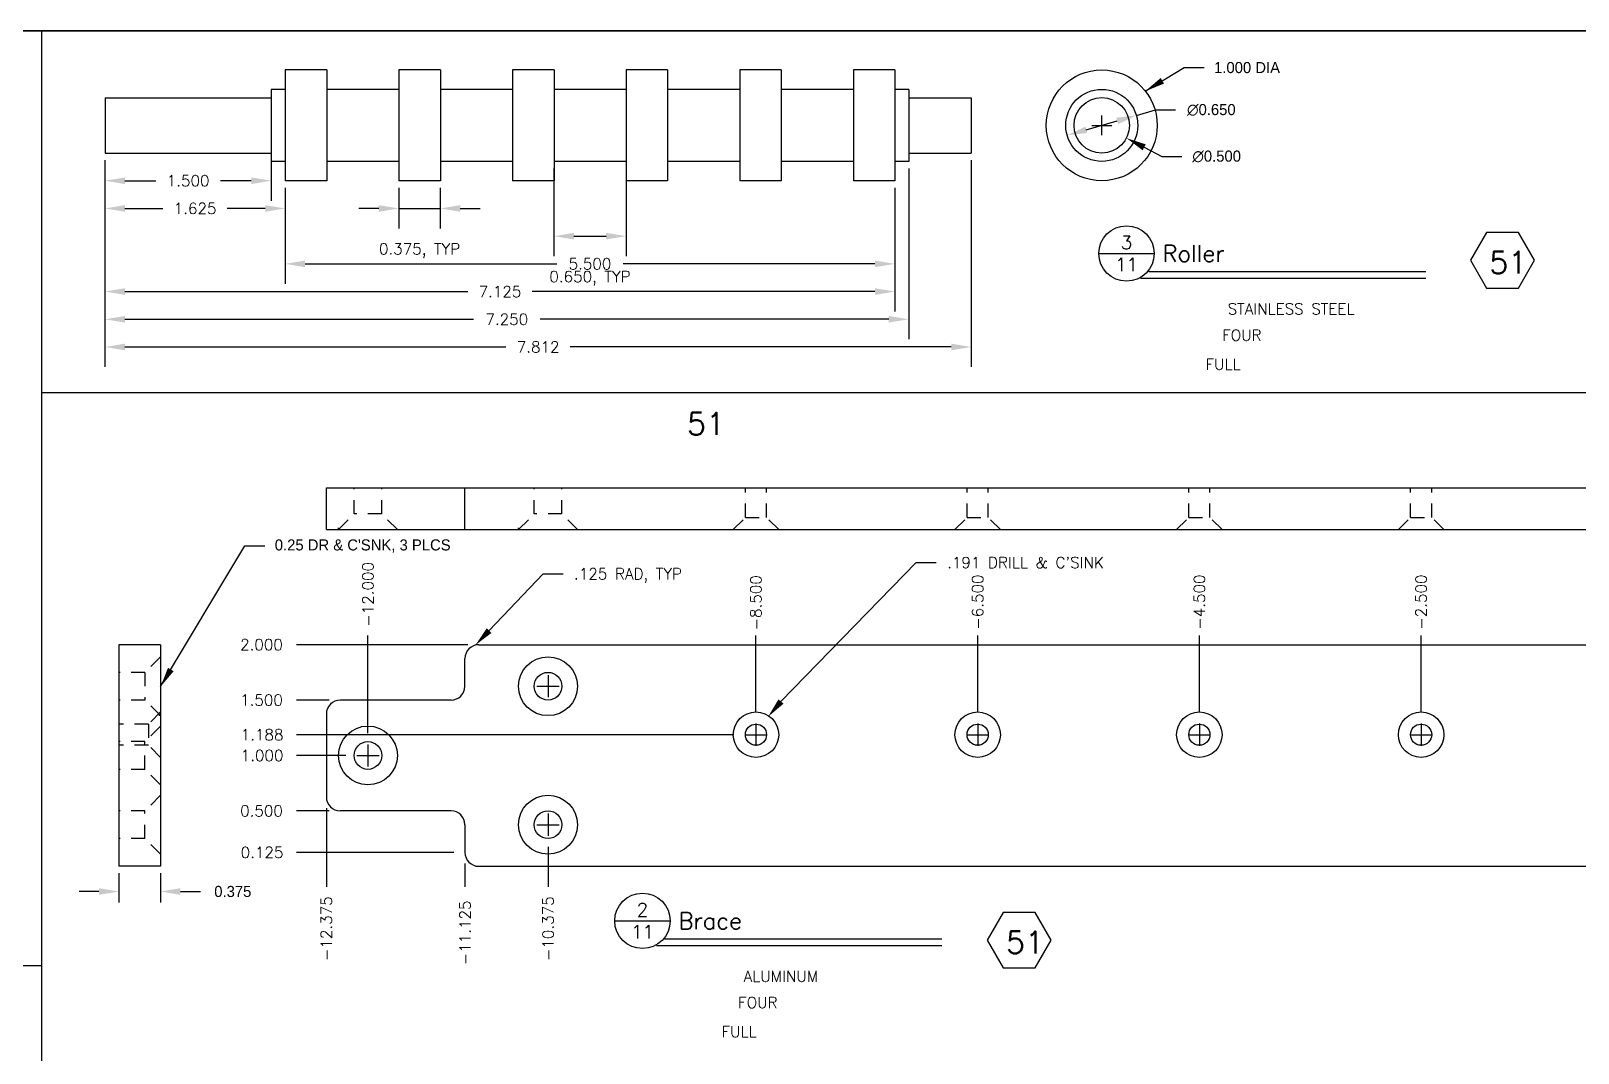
# Model space of a CAD drawing. Header units: inches. Extents: x 0 to 33, y 0 to 21.
# Drawn here: x 7.41 to 21.36, y 11.78 to 21 of the extents above; entities that cross this region are included whole.
import ezdxf
from ezdxf.enums import TextEntityAlignment as Align

# ---------------------------------------------------------------- set-up
doc = ezdxf.new("R2010")
doc.units = ezdxf.units.IN
doc.header["$MEASUREMENT"] = 0
doc.linetypes.add('HIDDEN2', pattern=[0.1875, 0.125, -0.0625])
doc.layers.get('0').update_dxf_attribs({"linetype": 'CONTINUOUS'})
doc.layers.get('DEFPOINTS').update_dxf_attribs({"linetype": 'CONTINUOUS'})
for name, color, linetype in [('BORDER', 5, 'CONTINUOUS'), ('DIM', 1, 'CONTINUOUS'), ('HIDDEN2', 6, 'HIDDEN2'), ('OBJECT', 3, 'CONTINUOUS'), ('TEXT', 1, 'CONTINUOUS')]:
    doc.layers.add(name, color=color, linetype=linetype)
doc.styles.add('ROMANS', font='romans')
doc.styles.add('SIMPLEX', font='simplex')
doc.dimstyles.get("Standard").update_dxf_attribs({"dimtxt": 0.1, "dimasz": 0.18, "dimexe": 0.18, "dimexo": 0.0625, "dimgap": 0.1, "dimtad": 0, "dimtih": 1, "dimtoh": 1, "dimdec": 3, "dimzin": 0, "dimdsep": 46, "dimtxsty": 'SIMPLEX', "dimcen": 0.1, "dimclrd": 256, "dimclre": 256, "dimclrt": 256, "dimadec": 0, "dimazin": 0, "dimtfac": 0.8, "dimtdec": 3, "dimtofl": 0, "dimtmove": 2, "dimatfit": 3, "dimfxl": 1, "dimtolj": 1, "dimtzin": 0, "dimarcsym": 0})
doc.dimstyles.new('STANDARD$0', dxfattribs={"dimtxt": 0.1, "dimasz": 0.18, "dimexe": 0.1, "dimexo": 0.063, "dimgap": 0.1, "dimtad": 0, "dimtih": 1, "dimtoh": 1, "dimdec": 3, "dimzin": 0, "dimdsep": 46, "dimtxsty": 'Standard', "dimcen": 0.1, "dimclrd": 256, "dimclre": 256, "dimclrt": 256, "dimadec": 0, "dimazin": 0, "dimtfac": 0.8, "dimtdec": 3, "dimtofl": 0, "dimtmove": 0, "dimatfit": 3, "dimfxl": 1, "dimtolj": 1, "dimtzin": 0, "dimarcsym": 0})
doc.dimstyles.new('STANDARD$3', dxfattribs={"dimtxt": 0.1, "dimasz": 0.18, "dimexe": 0.1, "dimexo": 0.063, "dimgap": 0.09, "dimtad": 0, "dimtih": 1, "dimtoh": 1, "dimdec": 3, "dimzin": 0, "dimdsep": 46, "dimtxsty": 'Standard', "dimcen": 0.09, "dimadec": 0, "dimazin": 0, "dimtfac": 1, "dimtdec": 3, "dimtofl": 0, "dimtmove": 0, "dimatfit": 3, "dimfxl": 1, "dimtolj": 1, "dimtzin": 0, "dimarcsym": 0})
doc.dimstyles.new('STANDARD$7', dxfattribs={"dimtxt": 0.1, "dimasz": 0.18, "dimexe": 0.1, "dimexo": 0.063, "dimgap": 0.09, "dimtad": 0, "dimtih": 1, "dimtoh": 1, "dimdec": 3, "dimzin": 0, "dimdsep": 46, "dimtxsty": 'Standard', "dimcen": 0.09, "dimadec": 0, "dimazin": 0, "dimtfac": 1, "dimtdec": 3, "dimtofl": 0, "dimtmove": 0, "dimatfit": 3, "dimfxl": 1, "dimtolj": 1, "dimtzin": 0, "dimarcsym": 0})

# ---------------------------------------------------------------- blocks, each defined once
blk = doc.blocks.new('*D3')
at = {"linetype": 'ByBlock', "transparency": 16777216}
for p, q in [((9.701, 19.585), (9.701, 18.718)), ((15.201, 19.585), (15.201, 18.718)), ((9.881, 18.898), (12.151, 18.898)), ((15.021, 18.898), (12.751, 18.898))]:
    blk.add_line(p, q, dxfattribs=at)
for points in [[(9.881, 18.928), (9.881, 18.868), (9.701, 18.898)], [(15.021, 18.928), (15.021, 18.868), (15.201, 18.898)]]:
    blk.add_solid(points, dxfattribs=at)
at = {"layer": 'DEFPOINTS', "color": 0, "linetype": 'ByBlock', "transparency": 16777216}
for p in [(9.701, 19.648), (15.201, 19.648), (15.201, 18.898)]:
    blk.add_point(p, dxfattribs=at)
at = {"linetype": 'ByBlock', "transparency": 16777216, "insert": (12.451, 18.898), "char_height": 0.1, "attachment_point": 5, "style": 'SIMPLEX'}
blk.add_mtext('\\A1;5.500', dxfattribs=at)
blk = doc.blocks.new('*D4')
at = {"linetype": 'ByBlock', "transparency": 16777216}
for p, q in [((8.076, 19.835), (8.076, 18.468)), ((15.201, 19.585), (15.201, 18.468)), ((8.256, 18.648), (11.348, 18.648)), ((15.021, 18.648), (11.929, 18.648))]:
    blk.add_line(p, q, dxfattribs=at)
for points in [[(8.256, 18.678), (8.256, 18.618), (8.076, 18.648)], [(15.021, 18.678), (15.021, 18.618), (15.201, 18.648)]]:
    blk.add_solid(points, dxfattribs=at)
at = {"layer": 'DEFPOINTS', "color": 0, "linetype": 'ByBlock', "transparency": 16777216}
for p in [(8.076, 19.898), (15.201, 19.648), (15.201, 18.648)]:
    blk.add_point(p, dxfattribs=at)
at = {"linetype": 'ByBlock', "transparency": 16777216, "insert": (11.639, 18.648), "char_height": 0.1, "attachment_point": 5, "style": 'SIMPLEX'}
blk.add_mtext('\\A1;7.125', dxfattribs=at)
blk = doc.blocks.new('*D5')
at = {"linetype": 'ByBlock', "transparency": 16777216}
for p, q in [((8.076, 19.835), (8.076, 18.218)), ((15.326, 19.76), (15.326, 18.218)), ((8.256, 18.398), (11.401, 18.398)), ((15.146, 18.398), (12.001, 18.398))]:
    blk.add_line(p, q, dxfattribs=at)
for points in [[(8.256, 18.428), (8.256, 18.368), (8.076, 18.398)], [(15.146, 18.428), (15.146, 18.368), (15.326, 18.398)]]:
    blk.add_solid(points, dxfattribs=at)
at = {"layer": 'DEFPOINTS', "color": 0, "linetype": 'ByBlock', "transparency": 16777216}
for p in [(8.076, 19.898), (15.326, 19.823), (15.326, 18.398)]:
    blk.add_point(p, dxfattribs=at)
at = {"linetype": 'ByBlock', "transparency": 16777216, "insert": (11.701, 18.398), "char_height": 0.1, "attachment_point": 5, "style": 'SIMPLEX'}
blk.add_mtext('\\A1;7.250', dxfattribs=at)
blk = doc.blocks.new('*D6')
at = {"linetype": 'ByBlock', "transparency": 16777216}
for p, q in [((8.076, 19.835), (8.076, 17.968)), ((15.889, 19.835), (15.889, 17.968)), ((8.256, 18.148), (11.692, 18.148)), ((15.709, 18.148), (12.273, 18.148))]:
    blk.add_line(p, q, dxfattribs=at)
for points in [[(8.256, 18.178), (8.256, 18.118), (8.076, 18.148)], [(15.709, 18.178), (15.709, 18.118), (15.889, 18.148)]]:
    blk.add_solid(points, dxfattribs=at)
at = {"layer": 'DEFPOINTS', "color": 0, "linetype": 'ByBlock', "transparency": 16777216}
for p in [(8.076, 19.898), (15.889, 19.898), (15.889, 18.148)]:
    blk.add_point(p, dxfattribs=at)
at = {"linetype": 'ByBlock', "transparency": 16777216, "insert": (11.983, 18.148), "char_height": 0.1, "attachment_point": 5, "style": 'SIMPLEX'}
blk.add_mtext('\\A1;7.812', dxfattribs=at)
blk = doc.blocks.new('P-TITLE')
for p, q in [((-1.5625, -0.6375), (-1.0625, -0.6375)), ((-1.1125, -0.8), (1.3875, -0.8)), ((1.3875, -0.8625), (-1.1875, -0.8625))]:
    blk.add_line(p, q)
at = {"layer": 'DIM', "color": 7}
blk.add_circle((-1.3125, -0.6375), 0.25, dxfattribs=at)
at = {"style": 'ROMANS'}
for tag, p in [('NO.', (-1.3125, -0.5375)), ('PAGE', (-1.3125, -0.7375))]:
    blk.add_attdef(tag, text='', height=0.12, dxfattribs=at).set_placement(p, align=Align.MIDDLE)
for tag, p, height in [('DESCRIPTION', (-0.9875, -0.7125), 0.15), ('MATERIAL', (-0.4, -1.1875), 0.1), ('#_REQUIRED', (-0.45, -1.425), 0.1), ('SCALE', (-0.6, -1.6875), 0.1)]:
    blk.add_attdef(tag, p, '', height=height, dxfattribs=at)
at = {"style": 'ROMANS', "flags": 2}
for tag, p in [('MATERIAL:', (-1.1625, -1.1875)), ('#_REQD:', (-1.1625, -1.4375)), ('SCALE:', (-1.1625, -1.6875))]:
    blk.add_attdef(tag, p, '', height=0.1, dxfattribs=at)
blk = doc.blocks.new('*D52')
at = {"linetype": 'ByBlock', "transparency": 16777216}
for p, q in [((8.202, 13.399), (8.202, 13.134)), ((8.577, 13.399), (8.577, 13.134)), ((8.022, 13.234), (7.842, 13.234)), ((8.757, 13.234), (8.937, 13.234))]:
    blk.add_line(p, q, dxfattribs=at)
for points in [[(8.022, 13.264), (8.022, 13.204), (8.202, 13.234)], [(8.757, 13.264), (8.757, 13.204), (8.577, 13.234)]]:
    blk.add_solid(points, dxfattribs=at)
at = {"layer": 'DEFPOINTS', "color": 0, "linetype": 'ByBlock', "transparency": 16777216}
for p in [(8.202, 13.462), (8.577, 13.462), (8.577, 13.234)]:
    blk.add_point(p, dxfattribs=at)
at = {"linetype": 'ByBlock', "transparency": 16777216, "insert": (9.229, 13.234), "char_height": 0.1, "attachment_point": 5}
blk.add_mtext('\\A1;0.375', dxfattribs=at)
blk = doc.blocks.new('*D53')
at = {"linetype": 'ByBlock', "transparency": 16777216}
for p, q in [((10.726, 19.585), (10.726, 19.218)), ((11.101, 19.585), (11.101, 19.218)), ((10.546, 19.398), (10.366, 19.398)), ((10.726, 19.398), (11.101, 19.398)), ((11.281, 19.398), (11.461, 19.398))]:
    blk.add_line(p, q, dxfattribs=at)
for points in [[(10.546, 19.428), (10.546, 19.368), (10.726, 19.398)], [(11.281, 19.428), (11.281, 19.368), (11.101, 19.398)]]:
    blk.add_solid(points, dxfattribs=at)
at = {"layer": 'DEFPOINTS', "color": 0, "linetype": 'ByBlock', "transparency": 16777216}
for p in [(10.726, 19.648), (11.101, 19.648), (11.101, 19.398)]:
    blk.add_point(p, dxfattribs=at)
at = {"linetype": 'ByBlock', "transparency": 16777216, "insert": (10.914, 19.018), "char_height": 0.1, "attachment_point": 5, "style": 'SIMPLEX'}
blk.add_mtext('\\A1;0.375, TYP', dxfattribs=at)
blk = doc.blocks.new('*D54')
at = {"linetype": 'ByBlock', "transparency": 16777216}
for p, q in [((8.076, 19.835), (8.076, 19.468)), ((9.576, 19.835), (9.576, 19.468)), ((8.256, 19.648), (8.536, 19.648)), ((9.396, 19.648), (9.117, 19.648))]:
    blk.add_line(p, q, dxfattribs=at)
for points in [[(8.256, 19.678), (8.256, 19.618), (8.076, 19.648)], [(9.396, 19.678), (9.396, 19.618), (9.576, 19.648)]]:
    blk.add_solid(points, dxfattribs=at)
at = {"layer": 'DEFPOINTS', "color": 0, "linetype": 'ByBlock', "transparency": 16777216}
for p in [(8.076, 19.898), (9.576, 19.898), (9.576, 19.648)]:
    blk.add_point(p, dxfattribs=at)
at = {"linetype": 'ByBlock', "transparency": 16777216, "insert": (8.826, 19.648), "char_height": 0.1, "attachment_point": 5, "style": 'SIMPLEX'}
blk.add_mtext('\\A1;1.500', dxfattribs=at)
blk = doc.blocks.new('*D55')
at = {"linetype": 'ByBlock', "transparency": 16777216}
for p, q in [((8.076, 19.835), (8.076, 19.218)), ((9.701, 19.585), (9.701, 19.218)), ((8.256, 19.398), (8.598, 19.398)), ((9.521, 19.398), (9.179, 19.398))]:
    blk.add_line(p, q, dxfattribs=at)
for points in [[(8.256, 19.428), (8.256, 19.368), (8.076, 19.398)], [(9.521, 19.428), (9.521, 19.368), (9.701, 19.398)]]:
    blk.add_solid(points, dxfattribs=at)
at = {"layer": 'DEFPOINTS', "color": 0, "linetype": 'ByBlock', "transparency": 16777216}
for p in [(8.076, 19.898), (9.701, 19.648), (9.701, 19.398)]:
    blk.add_point(p, dxfattribs=at)
at = {"linetype": 'ByBlock', "transparency": 16777216, "insert": (8.889, 19.398), "char_height": 0.1, "attachment_point": 5, "style": 'SIMPLEX'}
blk.add_mtext('\\A1;1.625', dxfattribs=at)
blk = doc.blocks.new('*D56')
at = {"linetype": 'ByBlock', "transparency": 16777216}
for p, q in [((12.126, 19.76), (12.126, 18.968)), ((12.776, 19.76), (12.776, 18.968)), ((12.306, 19.148), (12.596, 19.148))]:
    blk.add_line(p, q, dxfattribs=at)
for points in [[(12.306, 19.178), (12.306, 19.118), (12.126, 19.148)], [(12.596, 19.178), (12.596, 19.118), (12.776, 19.148)]]:
    blk.add_solid(points, dxfattribs=at)
at = {"layer": 'DEFPOINTS', "color": 0, "linetype": 'ByBlock', "transparency": 16777216}
for p in [(12.126, 19.823), (12.776, 19.823), (12.776, 19.148)]:
    blk.add_point(p, dxfattribs=at)
at = {"linetype": 'ByBlock', "transparency": 16777216, "insert": (12.451, 18.768), "char_height": 0.1, "attachment_point": 5, "style": 'SIMPLEX'}
blk.add_mtext('\\A1;0.650, TYP', dxfattribs=at)
blk = doc.blocks.new('*D115')
at = {"color": 0, "linetype": 'ByBlock', "transparency": 16777216}
for p, q in [((17.067, 20.058), (17.067, 20.238)), ((16.977, 20.148), (17.157, 20.148)), ((17.449, 19.95), (17.609, 19.867)), ((17.609, 19.867), (17.789, 19.867))]:
    blk.add_line(p, q, dxfattribs=at)
blk.add_solid([(17.463, 19.977), (17.436, 19.923), (17.29, 20.033)], dxfattribs=at)
at = {"layer": 'DEFPOINTS', "color": 0, "linetype": 'ByBlock', "transparency": 16777216}
for p in [(16.845, 20.263), (17.29, 20.033)]:
    blk.add_point(p, dxfattribs=at)
at = {"color": 0, "linetype": 'ByBlock', "transparency": 16777216, "insert": (18.104, 19.867), "char_height": 0.1, "attachment_point": 5}
blk.add_mtext('\\A1;∅0.500', dxfattribs=at)
blk = doc.blocks.new('*D116')
at = {"color": 0, "linetype": 'ByBlock', "transparency": 16777216}
for p, q in [((17.38, 20.238), (17.553, 20.287)), ((17.553, 20.287), (17.733, 20.287)), ((16.928, 20.108), (17.207, 20.188))]:
    blk.add_line(p, q, dxfattribs=at)
for points in [[(17.198, 20.217), (17.215, 20.159), (17.38, 20.238)], [(16.92, 20.136), (16.936, 20.079), (16.755, 20.058)]]:
    blk.add_solid(points, dxfattribs=at)
at = {"layer": 'DEFPOINTS', "color": 0, "linetype": 'ByBlock', "transparency": 16777216}
for p in [(17.38, 20.238), (16.755, 20.058)]:
    blk.add_point(p, dxfattribs=at)
at = {"color": 0, "linetype": 'ByBlock', "transparency": 16777216, "insert": (18.056, 20.287), "char_height": 0.1, "attachment_point": 5}
blk.add_mtext('\\A1;∅0.650', dxfattribs=at)

msp = doc.modelspace()

# ---------------------------------------------------------------- linework, layer by layer
at = {"layer": 'BORDER'}
for p, q in [((33, 21), (0, 21)), ((0, 21), (10.7689, 21)), ((7.5027, 21), (7.5027, 0)), ((10.7689, 21), (22.9952, 21)), ((7.5027, 17.7385), (24.1116, 17.7385)), ((7.5027, 12.5631), (0, 12.5631))]:
    msp.add_line(p, q, dxfattribs=at)
at = {"layer": 'DIM'}
for p, q in [((15.393, 16.2025), (14.1731, 14.9492)), ((15.393, 16.2025), (15.573, 16.2025)), ((11.5414, 15.5885), (12.0276, 16.101)), ((12.0276, 16.101), (12.2076, 16.101)), ((10.4478, 14.6616), (10.4478, 15.5435)), ((13.9481, 15.314), (13.9481, 15.5435)), ((15.9481, 14.8491), (15.9481, 15.5435)), ((17.9481, 14.8491), (17.9481, 15.5435)), ((19.9481, 14.8491), (19.9481, 15.5435)), ((11.3478, 15.4616), (9.8034, 15.4616)), ((13.9481, 15.2764), (13.9481, 15.314)), ((13.9481, 14.8491), (13.9481, 15.2764)), ((11.9728, 15.0866), (12.1728, 15.0866)), ((11.9728, 15.0866), (12.1728, 15.0866)), ((12.0728, 15.1866), (12.0728, 14.9866)), ((12.0728, 15.1866), (12.0728, 14.9866)), ((10.0978, 14.9616), (9.8034, 14.9616)), ((13.9481, 14.7491), (13.9481, 14.5491)), ((13.9481, 14.7491), (13.9481, 14.5491)), ((15.9481, 14.7491), (15.9481, 14.5491)), ((15.9481, 14.7491), (15.9481, 14.5491)), ((17.9481, 14.7491), (17.9481, 14.5491)), ((17.9481, 14.7491), (17.9481, 14.5491)), ((19.9481, 14.7491), (19.9481, 14.5491)), ((19.9481, 14.7491), (19.9481, 14.5491)), ((13.7481, 14.6491), (9.8034, 14.6491)), ((10.4478, 14.5616), (10.4478, 14.3616)), ((10.4478, 14.5616), (10.4478, 14.3616)), ((13.8481, 14.6491), (14.0481, 14.6491)), ((13.8481, 14.6491), (14.0481, 14.6491)), ((15.8481, 14.6491), (16.0481, 14.6491)), ((15.8481, 14.6491), (16.0481, 14.6491)), ((17.8481, 14.6491), (18.0481, 14.6491)), ((17.8481, 14.6491), (18.0481, 14.6491)), ((19.8481, 14.6491), (20.0481, 14.6491)), ((19.8481, 14.6491), (20.0481, 14.6491)), ((10.2478, 14.4616), (9.8034, 14.4616)), ((10.3478, 14.4616), (10.5478, 14.4616)), ((10.3478, 14.4616), (10.5478, 14.4616)), ((10.0978, 13.9616), (9.8034, 13.9616)), ((10.0728, 13.9866), (10.0728, 13.2774)), ((11.9728, 13.8366), (12.1728, 13.8366)), ((11.9728, 13.8366), (12.1728, 13.8366)), ((12.0728, 13.9366), (12.0728, 13.7366)), ((12.0728, 13.9366), (12.0728, 13.7366)), ((11.2228, 13.5866), (9.8034, 13.5866)), ((12.0728, 13.6366), (12.0728, 13.2774)), ((11.3228, 13.4866), (11.3228, 13.2774))]:
    msp.add_line(p, q, dxfattribs=at)
for points in [[(20.5378, 19.18), (20.3934, 18.93), (20.5378, 18.68), (20.8265, 18.68), (20.9708, 18.93), (20.8265, 19.18)], [(16.179, 13.0456), (16.0346, 12.7956), (16.179, 12.5456), (16.4676, 12.5456), (16.612, 12.7956), (16.4676, 13.0456)]]:
    msp.add_lwpolyline(points, close=True, dxfattribs=at)
for points in [[(11.5632, 15.5678), (11.5196, 15.6091), (11.4175, 15.4579)], [(14.1968, 14.9292), (14.151, 14.968), (14.0576, 14.8111)]]:
    msp.add_solid(points, dxfattribs=at)
at = {"layer": 'HIDDEN2'}
for p, q in [((10.3228, 16.6412), (10.3228, 16.8757)), ((10.3228, 16.6412), (10.3228, 16.8757)), ((10.5728, 16.6412), (10.5728, 16.8757)), ((10.5728, 16.6412), (10.5728, 16.8757)), ((11.9478, 16.6412), (11.9478, 16.8757)), ((12.1978, 16.6412), (12.1978, 16.8757)), ((13.8526, 16.6102), (13.8526, 16.8757)), ((14.0436, 16.6102), (14.0436, 16.8757)), ((15.8526, 16.6102), (15.8526, 16.8757)), ((16.0436, 16.6102), (16.0436, 16.8757)), ((17.8526, 16.6102), (17.8526, 16.8757)), ((18.0436, 16.6102), (18.0436, 16.8757)), ((19.8526, 16.6102), (19.8526, 16.8757)), ((20.0436, 16.6102), (20.0436, 16.8757)), ((10.1823, 16.5007), (10.3228, 16.6412)), ((10.1823, 16.5007), (10.3228, 16.6412)), ((10.5728, 16.6412), (10.3228, 16.6412)), ((10.5728, 16.6412), (10.3228, 16.6412)), ((10.7133, 16.5007), (10.5728, 16.6412)), ((10.7133, 16.5007), (10.5728, 16.6412)), ((11.8073, 16.5007), (11.9478, 16.6412)), ((12.1978, 16.6412), (11.9478, 16.6412)), ((12.3383, 16.5007), (12.1978, 16.6412)), ((13.7431, 16.5007), (13.8526, 16.6102)), ((13.8526, 16.6102), (14.0436, 16.6102)), ((14.1531, 16.5007), (14.0436, 16.6102)), ((15.7431, 16.5007), (15.8526, 16.6102)), ((15.8526, 16.6102), (16.0436, 16.6102)), ((16.1531, 16.5007), (16.0436, 16.6102)), ((17.7431, 16.5007), (17.8526, 16.6102)), ((17.8526, 16.6102), (18.0436, 16.6102)), ((18.1531, 16.5007), (18.0436, 16.6102)), ((19.7431, 16.5007), (19.8526, 16.6102)), ((19.8526, 16.6102), (20.0436, 16.6102)), ((20.1531, 16.5007), (20.0436, 16.6102)), ((8.5774, 15.3521), (8.4369, 15.2116)), ((8.4369, 15.2116), (8.2024, 15.2116)), ((8.4369, 15.2116), (8.4369, 14.9616)), ((8.4369, 14.9616), (8.2024, 14.9616)), ((8.5774, 14.8211), (8.4369, 14.9616)), ((8.5774, 14.8541), (8.4679, 14.7446)), ((8.4679, 14.7446), (8.2024, 14.7446)), ((8.5774, 14.7271), (8.4369, 14.5866)), ((8.4679, 14.7446), (8.4679, 14.5536)), ((8.4369, 14.5866), (8.2024, 14.5866)), ((8.4679, 14.5536), (8.2024, 14.5536)), ((8.4369, 14.3366), (8.4369, 14.5866)), ((8.5774, 14.4441), (8.4679, 14.5536)), ((8.4369, 14.3366), (8.2024, 14.3366)), ((8.5774, 14.1961), (8.4369, 14.3366)), ((8.5774, 14.1021), (8.4369, 13.9616)), ((8.4369, 13.9616), (8.2024, 13.9616)), ((8.4369, 13.7116), (8.4369, 13.9616)), ((8.4369, 13.7116), (8.2024, 13.7116)), ((8.5774, 13.5711), (8.4369, 13.7116))]:
    msp.add_line(p, q, dxfattribs=at)
at = {"layer": 'OBJECT'}
for p, q in [((9.7015, 20.6477), (9.7015, 19.6477)), ((10.0765, 20.6477), (9.7015, 20.6477)), ((10.0765, 20.6477), (10.0765, 19.6477)), ((11.1015, 20.6477), (10.7265, 20.6477)), ((10.7265, 20.6477), (10.7265, 19.6477)), ((11.1015, 20.6477), (11.1015, 19.6477)), ((11.7515, 20.6477), (11.7515, 19.6477)), ((12.1265, 20.6477), (11.7515, 20.6477)), ((12.1265, 20.6477), (12.1265, 19.6477)), ((13.1515, 20.6477), (12.7765, 20.6477)), ((12.7765, 20.6477), (12.7765, 19.6477)), ((13.1515, 20.6477), (13.1515, 19.6477)), ((13.8015, 20.6477), (13.8015, 19.6477)), ((14.1765, 20.6477), (13.8015, 20.6477)), ((14.1765, 20.6477), (14.1765, 19.6477)), ((14.8265, 20.6477), (14.8265, 19.6477)), ((15.2015, 20.6477), (14.8265, 20.6477)), ((15.2015, 20.6477), (15.2015, 19.6477)), ((8.0765, 20.3977), (9.5765, 20.3977)), ((8.0765, 20.3977), (8.0765, 19.8977)), ((9.5765, 20.4727), (9.5765, 19.8227)), ((9.7015, 20.4727), (9.5765, 20.4727)), ((10.7265, 20.4727), (10.0765, 20.4727)), ((11.7515, 20.4727), (11.1015, 20.4727)), ((12.7765, 20.4727), (12.1265, 20.4727)), ((13.8015, 20.4727), (13.1515, 20.4727)), ((14.8265, 20.4727), (14.1765, 20.4727)), ((15.3265, 20.4727), (15.2015, 20.4727)), ((15.3265, 20.4727), (15.3265, 19.8227)), ((15.3265, 20.3977), (15.889, 20.3977)), ((15.889, 20.3977), (15.889, 19.8977)), ((8.0765, 19.8977), (9.5765, 19.8977)), ((9.7015, 19.8227), (9.5765, 19.8227)), ((10.7265, 19.8227), (10.0765, 19.8227)), ((11.7515, 19.8227), (11.1015, 19.8227)), ((12.7765, 19.8227), (12.1265, 19.8227)), ((13.8015, 19.8227), (13.1515, 19.8227)), ((14.8265, 19.8227), (14.1765, 19.8227)), ((15.3265, 19.8227), (15.2015, 19.8227)), ((15.3265, 19.8977), (15.889, 19.8977)), ((10.0765, 19.6477), (9.7015, 19.6477)), ((11.1015, 19.6477), (10.7265, 19.6477)), ((12.1265, 19.6477), (11.7515, 19.6477)), ((13.1515, 19.6477), (12.7765, 19.6477)), ((14.1765, 19.6477), (13.8015, 19.6477)), ((15.2015, 19.6477), (14.8265, 19.6477)), ((10.0728, 16.8757), (22.4478, 16.8757)), ((10.0728, 16.5007), (10.0728, 16.8757)), ((10.3228, 16.8757), (10.5728, 16.8757)), ((11.3228, 16.5007), (11.3228, 16.8757)), ((11.9478, 16.8757), (12.1978, 16.8757)), ((10.0728, 16.5007), (22.4478, 16.5007)), ((10.1823, 16.5007), (10.1823, 16.5161)), ((11.8073, 16.5007), (11.8073, 16.5161)), ((8.2024, 15.4616), (8.2024, 13.4616)), ((8.5774, 15.4616), (8.2024, 15.4616)), ((8.5774, 15.4616), (8.5774, 13.4616)), ((11.4478, 15.4616), (22.4478, 15.4616)), ((11.3228, 15.0866), (11.3228, 15.3366)), ((8.5774, 15.0866), (8.5774, 14.5866)), ((11.1978, 14.9616), (10.1978, 14.9616)), ((8.5774, 14.8211), (8.5619, 14.8211)), ((10.0728, 14.8366), (10.0728, 14.0866)), ((11.1978, 13.9616), (10.1978, 13.9616)), ((11.3228, 13.8366), (11.3228, 13.5866)), ((8.5774, 13.4616), (8.2024, 13.4616)), ((11.4478, 13.4616), (22.4478, 13.4616))]:
    msp.add_line(p, q, dxfattribs=at)
for centre, radius in [((17.0674, 20.1477), 0.5), ((17.0674, 20.1477), 0.325), ((17.0674, 20.1477), 0.2501), ((12.0728, 15.0866), 0.2655), ((12.0728, 15.0866), 0.125), ((13.9481, 14.6491), 0.205), ((15.9481, 14.6491), 0.205), ((17.9481, 14.6491), 0.205), ((19.9481, 14.6491), 0.205), ((10.4478, 14.4616), 0.2655), ((13.9481, 14.6491), 0.0955), ((15.9481, 14.6491), 0.0955), ((17.9481, 14.6491), 0.0955), ((19.9481, 14.6491), 0.0955), ((10.4478, 14.4616), 0.125), ((12.0728, 13.8366), 0.2655), ((12.0728, 13.8366), 0.125)]:
    msp.add_circle(centre, radius, dxfattribs=at)
for centre, start, end in [((11.4478, 15.3366), 90, 180), ((11.1978, 15.0866), 270, 0), ((10.1978, 14.8366), 90, 180), ((10.1978, 14.0866), 180, 270), ((11.1978, 13.8366), 0, 90), ((11.4478, 13.5866), 180, 270)]:
    msp.add_arc(centre, 0.125, start, end, dxfattribs=at)

# ---------------------------------------------------------------- block references
ref = msp.add_blockref('P-TITLE', (18.6032, 19.6291), dxfattribs=at)
ref.add_attrib('SCALE', 'FULL', (18.0032, 17.9416), dxfattribs={"layer": '0', "height": 0.1, "style": 'ROMANS'})
ref.add_attrib('#_REQUIRED', 'FOUR', (18.1532, 18.2041), dxfattribs={"layer": '0', "height": 0.1, "style": 'ROMANS'})
ref.add_attrib('MATERIAL', 'STAINLESS STEEL', (18.2032, 18.4416), dxfattribs={"layer": '0', "height": 0.1, "style": 'ROMANS'})
ref.add_attrib('NO.', '3', dxfattribs={"layer": '0', "height": 0.12, "style": 'ROMANS'}).set_placement((17.2907, 19.0916), align=Align.MIDDLE)
ref.add_attrib('DESCRIPTION', 'Roller', (17.6157, 18.9166), dxfattribs={"layer": '0', "height": 0.15, "style": 'ROMANS'})
ref.add_attrib('PAGE', '11', dxfattribs={"layer": '0', "height": 0.12, "style": 'ROMANS'}).set_placement((17.2907, 18.8916), align=Align.MIDDLE)
ref = msp.add_blockref('P-TITLE', (14.237, 13.6069), dxfattribs=at)
ref.add_attrib('SCALE', 'FULL', (13.637, 11.9194), dxfattribs={"layer": '0', "height": 0.1, "style": 'ROMANS'})
ref.add_attrib('#_REQUIRED', 'FOUR', (13.787, 12.1819), dxfattribs={"layer": '0', "height": 0.1, "style": 'ROMANS'})
ref.add_attrib('MATERIAL', 'ALUMINUM', (13.837, 12.4194), dxfattribs={"layer": '0', "height": 0.1, "style": 'ROMANS'})
ref.add_attrib('NO.', '2', dxfattribs={"layer": '0', "height": 0.12, "style": 'ROMANS'}).set_placement((12.9245, 13.0694), align=Align.MIDDLE)
ref.add_attrib('DESCRIPTION', 'Brace', (13.2495, 12.8944), dxfattribs={"layer": '0', "height": 0.15, "style": 'ROMANS'})
ref.add_attrib('PAGE', '11', dxfattribs={"layer": '0', "height": 0.12, "style": 'ROMANS'}).set_placement((12.9245, 12.8694), align=Align.MIDDLE)

# ---------------------------------------------------------------- texts
at = {"layer": 'DIM', "style": 'SIMPLEX'}
for p in [(20.5623, 18.8102), (13.3272, 17.3556), (16.2034, 12.6758)]:
    msp.add_text('51', height=0.2, dxfattribs=at).set_placement(p)
for s, p in [('-12.000', (10.4978, 15.6246)), ('-8.500', (13.9981, 15.5914)), ('-6.500', (15.9981, 15.5974)), ('-4.500', (17.9981, 15.5974)), ('-2.500', (19.9981, 15.5974))]:
    msp.add_text(s, height=0.1, rotation=90, dxfattribs=at).set_placement(p)
for s, p in [(".191 DRILL & C'SINK", (15.673, 16.2025)), ('.125 RAD, TYP', (12.3076, 16.101))]:
    msp.add_text(s, height=0.1, dxfattribs=at).set_placement(p, align=Align.MIDDLE_LEFT)
for s, p in [('2.000', (9.6808, 15.4116)), ('1.500', (9.6808, 14.9116)), ('1.188', (9.6857, 14.5991)), ('1.000', (9.6857, 14.4116)), ('0.500', (9.6808, 13.9116)), ('0.125', (9.6857, 13.5366))]:
    msp.add_text(s, height=0.1, dxfattribs=at).set_placement(p, align=Align.RIGHT)
for s, p in [('-12.375', (10.1228, 13.1903)), ('-11.125', (11.3743, 13.1525)), ('-10.375', (12.1228, 13.1903))]:
    msp.add_text(s, height=0.1, rotation=90, dxfattribs=at).set_placement(p, align=Align.RIGHT)
at = {"layer": 'TEXT', "char_height": 0.1, "attachment_point": 4}
for s, insert in [('{1.000 DIA}', (18.0807, 20.6689)), ("{0.25 DR & C'SNK, 3 PLCS}", (9.6078, 16.3524))]:
    msp.add_mtext(s, dxfattribs=dict(at, insert=insert))

# ---------------------------------------------------------------- dimensions: what is measured, and where the dimension line sits
at = {"layer": 'DIM'}
for base, p1, p2, picture, middle in [((15.2015, 18.6477), (8.0765, 19.8977), (15.2015, 19.6477), '*D4', (11.639, 18.6477)), ((15.3265, 18.3977), (8.0765, 19.8977), (15.3265, 19.8227), '*D5', (11.7015, 18.3977)), ((15.8889654436, 18.1476928993), (8.0764654436, 19.8976928993), (15.8889654436, 19.8976928993), '*D6', (11.9827154436, 18.1476928993)), ((9.5765, 19.6477), (8.0765, 19.8977), (9.5765, 19.8977), '*D54', (8.8265, 19.6477)), ((9.7015, 19.3977), (8.0765, 19.8977), (9.7015, 19.6477), '*D55', (8.889, 19.3977)), ((15.2015, 18.8977), (9.7015, 19.6477), (15.2015, 19.6477), '*D3', (12.4515, 18.8977))]:
    dim = msp.add_linear_dim(base=base, p1=p1, p2=p2, dimstyle='Standard', override={"dimtxt": 0.1, "dimgap": 0.1, "dimcen": 0.1, "dimclrd": 256, "dimclre": 256, "dimclrt": 256, "dimtfac": 0.8}, dxfattribs=at)
    dim.commit()
    dim.dimension.update_dxf_attribs({"geometry": picture, "text_midpoint": middle})
for base, p1, p2, text, picture, middle in [((12.7765, 19.1477), (12.1265, 19.8227), (12.7765, 19.8227), '0.650, TYP', '*D56', (12.4515, 18.7677)), ((11.1015, 19.3977), (10.7265, 19.6477), (11.1015, 19.6477), '0.375, TYP', '*D53', (10.914, 19.0177))]:
    dim = msp.add_linear_dim(base=base, p1=p1, p2=p2, text=text, dimstyle='Standard', override={"dimtxt": 0.1, "dimgap": 0.1, "dimcen": 0.1, "dimclrd": 256, "dimclre": 256, "dimclrt": 256, "dimtfac": 0.8}, dxfattribs=at)
    dim.commit()
    dim.dimension.update_dxf_attribs({"geometry": picture, "text_midpoint": middle})
at = {"layer": 'TEXT'}
for p1, p2, picture, middle in [((16.755, 20.0579), (17.3797, 20.2375), '*D116', (18.056, 20.2873)), ((16.8452, 20.2626), (17.2895, 20.0328), '*D115', (18.1043, 19.8674))]:
    dim = msp.add_diameter_dim_2p(p1=p1, p2=p2, dimstyle='STANDARD$3', dxfattribs=at)
    dim.commit()
    dim.dimension.update_dxf_attribs({"geometry": picture, "text_midpoint": middle})
dim = msp.add_linear_dim(base=(8.5774, 13.2336), p1=(8.2024, 13.4616), p2=(8.5774, 13.4616), dimstyle='STANDARD$0', dxfattribs=at)
dim.commit()
dim.dimension.update_dxf_attribs({"geometry": '*D52', "text_midpoint": (9.229, 13.2336)})

# ---------------------------------------------------------------- leaders
at = {"layer": 'TEXT', "annotation_type": 0, "has_hookline": 1, "hookline_direction": 0}
for points in [[(17.4603, 20.4569), (17.8107, 20.6689), (17.9907, 20.6689)], [(8.5774, 15.0828), (9.3378, 16.3524), (9.5178, 16.3524)]]:
    msp.add_leader(points, dimstyle='STANDARD$7', dxfattribs=at)

doc.saveas('drawing.dxf')
